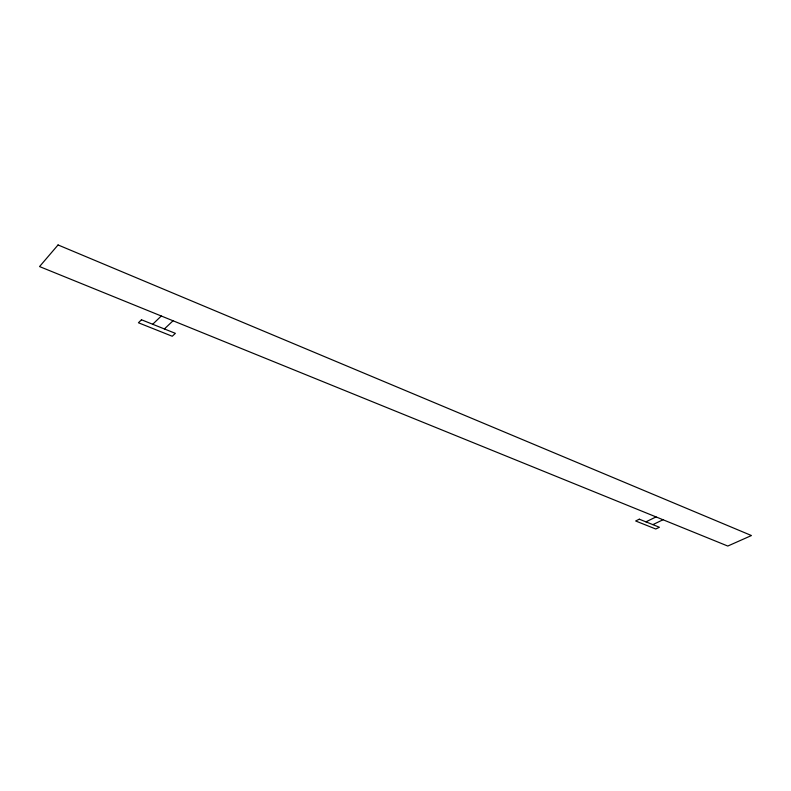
<?xml version="1.0" encoding="UTF-8"?>
<svg xmlns="http://www.w3.org/2000/svg" width="791" height="791" viewBox="0 0 791 791"><rect width="100%" height="100%" fill="white"/><g stroke="black" fill="none" stroke-linecap="round" stroke-linejoin="round"><path stroke-width="1.19" d="M152.703 324.261L161.285 316.005M164.39 328.947L173.041 320.77M645.94 521.852L656.065 516.918M652.882 524.641L663.016 519.746M58.05 244.953L39.55 266.567L727.789 546.047L751.45 535.537L58.05 244.953M141.48 319.772L138.425 322.768L172.25 336.254L175.375 333.347L141.48 319.772M639.296 519.193L635.648 520.982L655.769 529.001L659.417 527.261L639.296 519.193"/></g></svg>
